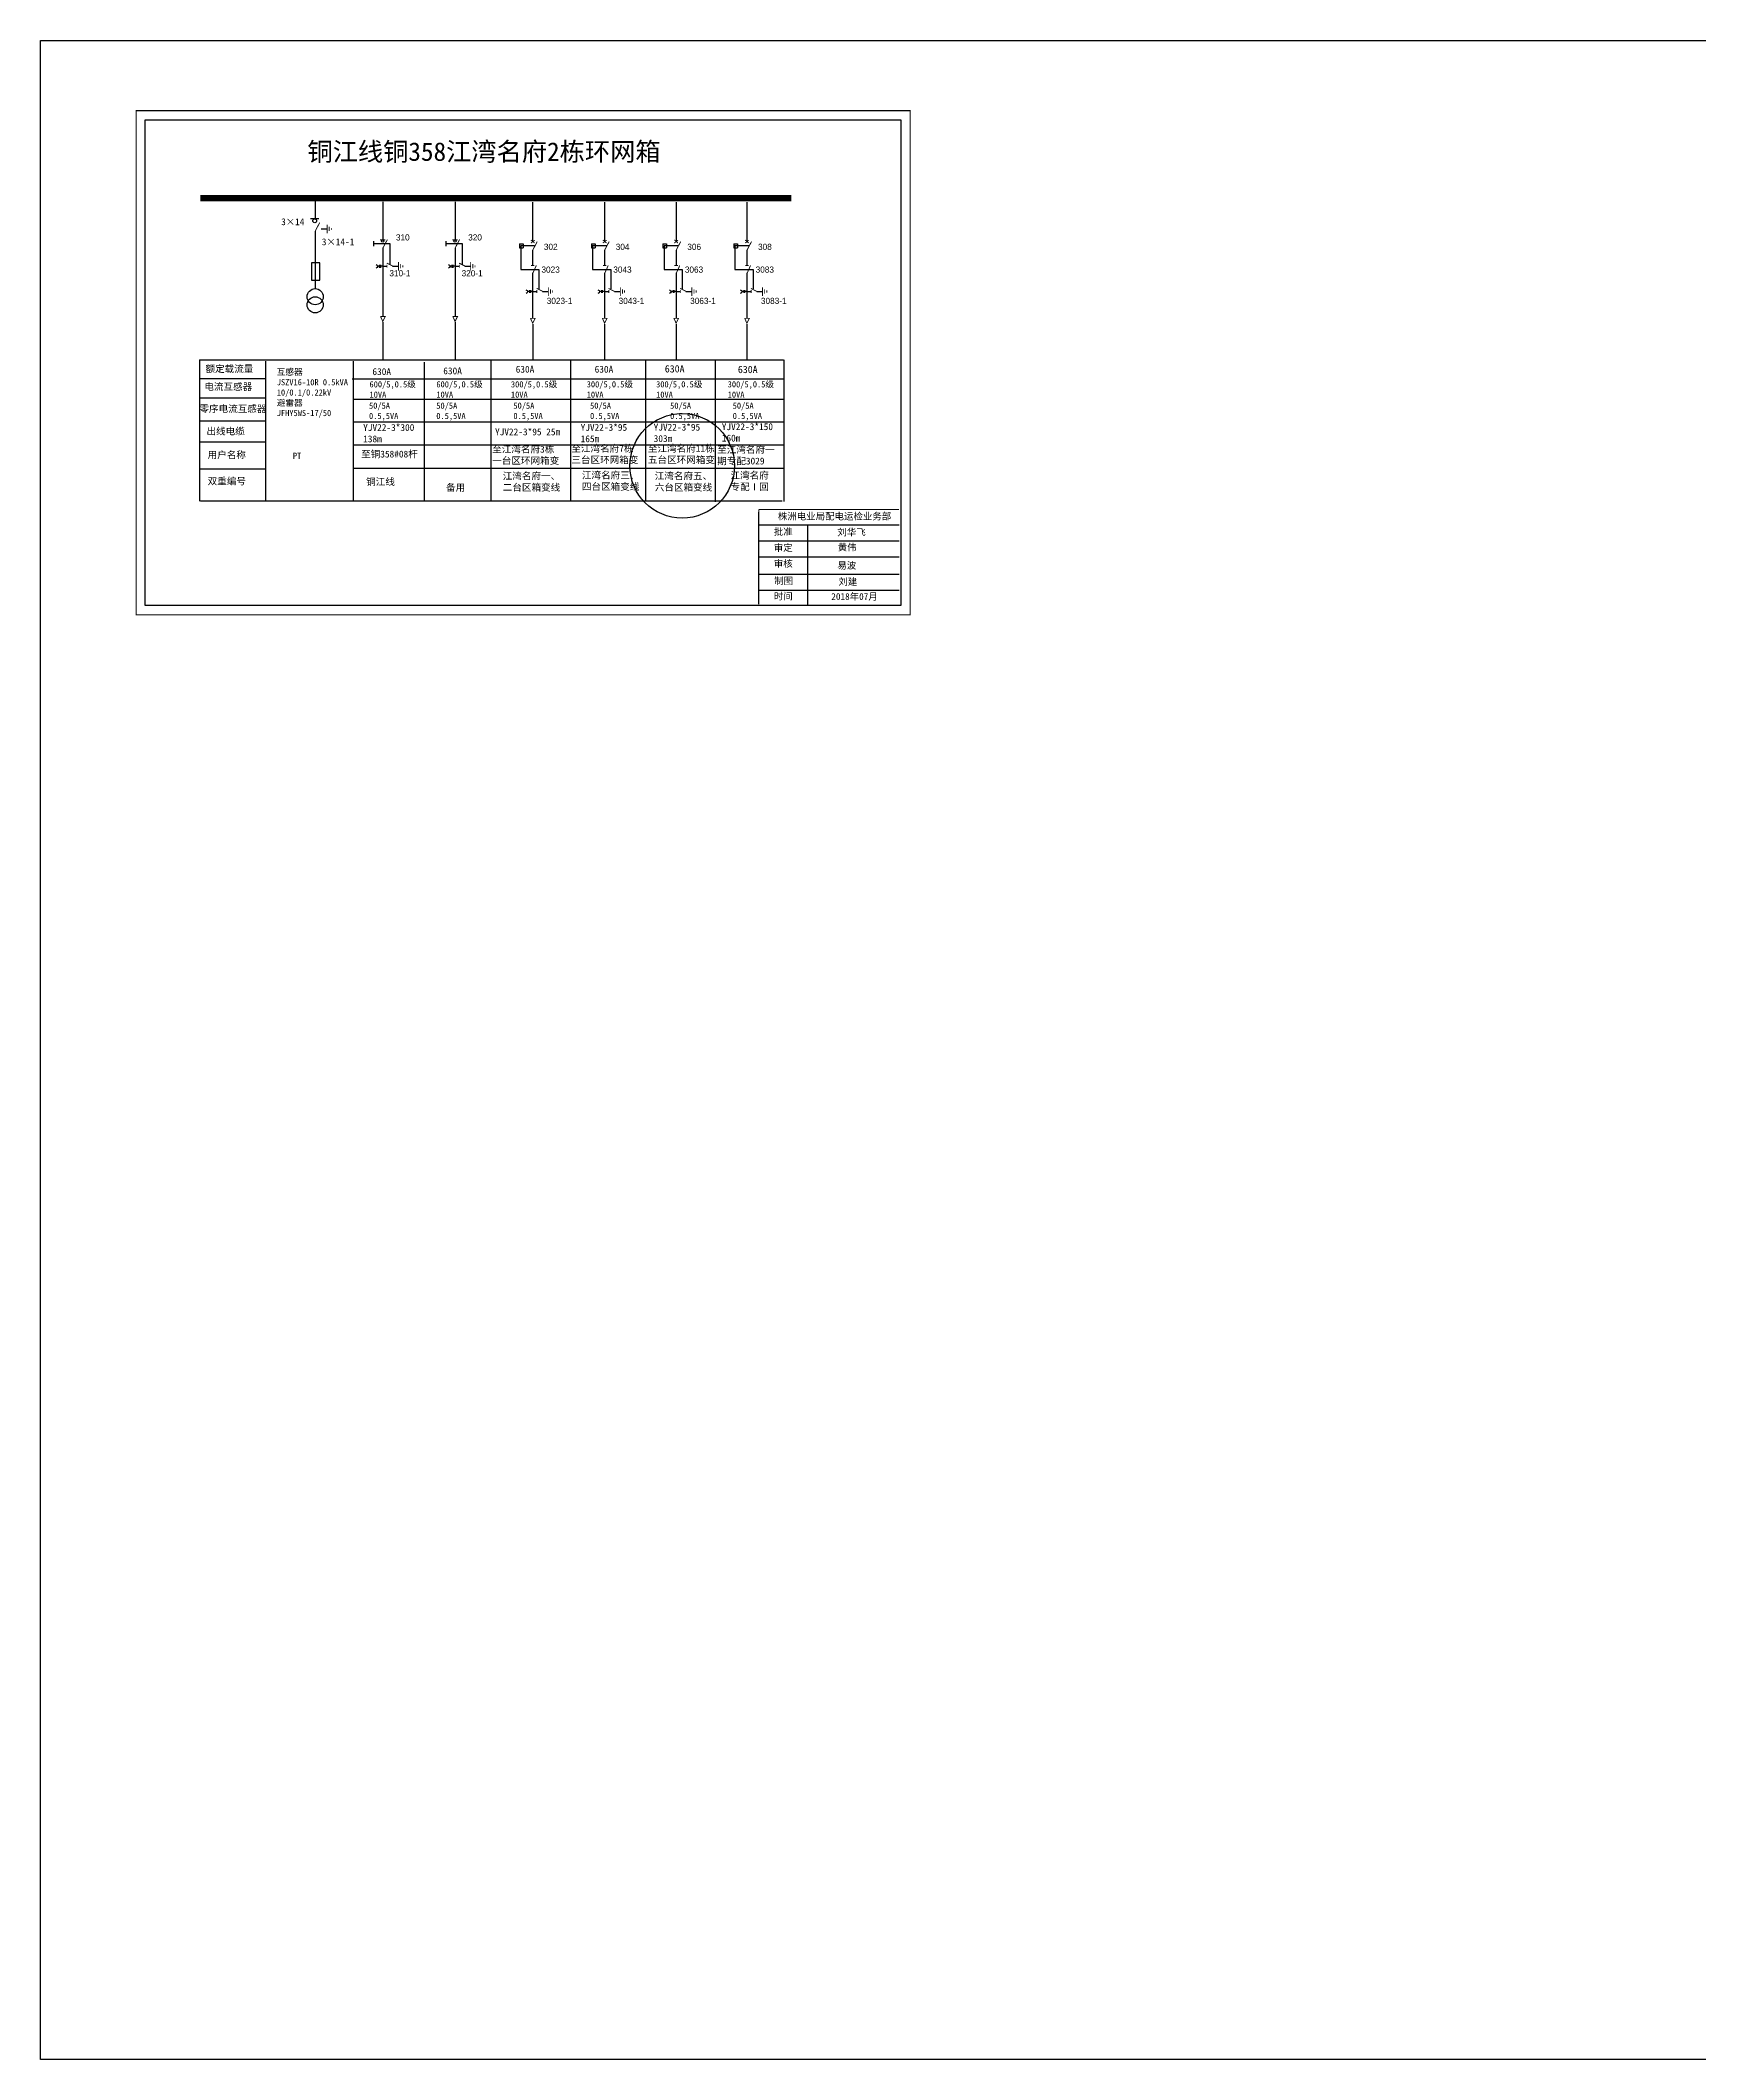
# Model space of a CAD drawing. Extents: x -25 to 513, y -519 to -192.
# Drawn here: x -25 to 244.1, y -518.9 to -191.6 of the extents above; entities that cross this region are included whole.
import ezdxf

# ---------------------------------------------------------------- set-up
doc = ezdxf.new("R2010")
doc.units = 0
doc.header["$LTSCALE"] = 5
doc.linetypes.add('ACAD_ISO02W100', pattern=[15, 12, -3])
doc.linetypes.add('CENTER', pattern=[50.8, 31.75, -6.35, 6.35, -6.35])
doc.layers.get('0').update_dxf_attribs({"linetype": 'CONTINUOUS'})
doc.layers.add('2', color=7, linetype='CONTINUOUS')
doc.styles.add('hztxt_txtstyle_0.00_0_0', font='simkai.ttf')
doc.styles.add('hztxt_txtstyle_1.80_0_0', font='', dxfattribs={"height": 1.8, "bigfont": 'hztxt.shx'})
doc.styles.add('hztxt_txtstyle_2.70_0_0', font='simkai.ttf', dxfattribs={"height": 2.7})
doc.styles.add('字体', font='', dxfattribs={"height": 2.5})
doc.styles.get('hztxt_txtstyle_1.80_0_0').set_extended_font_data('hztxt')
doc.styles.get('字体').set_extended_font_data('SimSun')

# ---------------------------------------------------------------- blocks, each defined once
blk = doc.blocks.new('JD')
for points in [[(-2, 0.2), (-2, -0.2), (2, 0.2), (2, -0.2)], [(1, -1.2), (1, -0.8), (-1, -1.2), (-1, -0.8)], [(-0.5, -1.8), (-0.5, -2.2), (0.5, -1.8), (0.5, -2.2)]]:
    blk.add_trace(points)

msp = doc.modelspace()

# ---------------------------------------------------------------- linework, layer by layer
at = {"color": 0}
for p, q in [((19.54, -217.17), (19.54, -220.46)), ((30.53, -217.78), (30.53, -223.89)), ((42.25, -217.78), (42.25, -223.89)), ((54.83, -217.81), (54.83, -224.23)), ((66.49, -217.81), (66.49, -224.23)), ((78.09, -217.81), (78.09, -224.23)), ((89.57, -217.81), (89.57, -224.23)), ((19.56, -222.5), (19.56, -231.82)), ((20.54, -222.13), (21.48, -222.13)), ((30.53, -225.25), (30.53, -236.35)), ((42.25, -225.25), (42.25, -236.35)), ((52.7, -224.57), (53.3, -224.57)), ((52.7, -224.57), (52.7, -225.24)), ((52.7, -225.24), (53.3, -225.24)), ((53.3, -224.57), (53.3, -225.24)), ((54.83, -225.59), (54.83, -228.06)), ((64.36, -224.57), (64.96, -224.57)), ((64.36, -224.57), (64.36, -225.24)), ((64.36, -225.24), (64.96, -225.24)), ((64.96, -224.57), (64.96, -225.24)), ((66.49, -225.59), (66.49, -228.06)), ((75.96, -224.57), (76.56, -224.57)), ((75.96, -224.57), (75.96, -225.24)), ((75.96, -225.24), (76.56, -225.24)), ((76.56, -224.57), (76.56, -225.24)), ((78.09, -225.59), (78.09, -228.06)), ((87.44, -224.57), (88.04, -224.57)), ((87.44, -224.57), (87.44, -225.24)), ((87.44, -225.24), (88.04, -225.24)), ((88.04, -224.57), (88.04, -225.24)), ((89.57, -225.59), (89.57, -228.06)), ((30.53, -228.2), (31.22, -228.2)), ((32.12, -228.18), (33.06, -228.18)), ((42.25, -228.2), (42.94, -228.2)), ((43.84, -228.18), (44.78, -228.18)), ((54.83, -229.3), (54.83, -236.61)), ((54.83, -232.3), (55.53, -232.3)), ((56.43, -232.28), (57.37, -232.28)), ((66.49, -229.3), (66.49, -236.61)), ((66.49, -232.3), (67.18, -232.3)), ((68.09, -232.28), (69.03, -232.28)), ((78.09, -229.3), (78.09, -236.61)), ((78.09, -232.3), (78.78, -232.3)), ((79.68, -232.28), (80.62, -232.28)), ((89.57, -229.3), (89.57, -236.61)), ((89.57, -232.3), (90.26, -232.3)), ((91.16, -232.28), (92.1, -232.28)), ((11.6, -246.45), (0.9, -246.45)), ((11.56, -249.6), (0.86, -249.6)), ((11.56, -253.32), (0.86, -253.32)), ((11.52, -256.71), (0.82, -256.71)), ((11.56, -261.12), (0.86, -261.12))]:
    msp.add_line(p, q, dxfattribs=at)
at = {"color": 0, "linetype": 'ACAD_ISO02W100'}
for p, q in [((55.13, -224.92), (52.89, -224.92)), ((52.89, -224.92), (52.89, -228.73)), ((66.79, -224.92), (64.55, -224.92)), ((64.55, -224.92), (64.55, -228.73)), ((78.39, -224.92), (76.15, -224.92)), ((76.15, -224.92), (76.15, -228.73)), ((89.87, -224.92), (87.63, -224.92)), ((87.63, -224.92), (87.63, -228.73)), ((52.89, -228.73), (55.85, -228.73)), ((55.85, -228.73), (55.85, -231.87)), ((64.55, -228.73), (67.51, -228.73)), ((67.51, -228.73), (67.51, -231.87)), ((76.15, -228.73), (79.1, -228.73)), ((79.1, -228.73), (79.1, -231.87)), ((87.63, -228.73), (90.58, -228.73)), ((90.58, -228.73), (90.58, -231.87))]:
    msp.add_line(p, q, dxfattribs=at)
at = {"color": 0, "linetype": 'CENTER'}
for p, q in [((30.53, -237.25), (30.53, -243.39)), ((42.25, -237.25), (42.25, -243.39)), ((54.84, -237.59), (54.84, -243.35)), ((66.5, -237.59), (66.5, -243.35)), ((78.09, -237.59), (78.09, -243.35)), ((89.57, -237.59), (89.57, -243.35))]:
    msp.add_line(p, q, dxfattribs=at)
at = {"color": 0, "linetype": 'Continuous'}
for p, q in [((0.83, -243.37), (95.5, -243.37)), ((0.88, -266.31), (0.88, -243.37)), ((11.51, -243.62), (11.51, -266.31)), ((25.71, -243.62), (25.71, -266.31)), ((37.23, -243.77), (37.23, -266.3)), ((48.06, -243.42), (48.06, -266.31)), ((60.95, -243.42), (60.95, -266.31)), ((73.15, -243.43), (73.15, -266.33)), ((84.42, -243.51), (84.42, -266.4)), ((95.55, -243.39), (95.55, -266.33)), ((25.54, -246.44), (95.53, -246.44)), ((25.71, -249.73), (95.55, -249.73)), ((25.71, -253.41), (95.44, -253.41)), ((25.71, -257.14), (95.63, -257.14)), ((25.71, -260.94), (95.53, -260.94)), ((95.29, -266.31), (0.95, -266.31)), ((91.49, -270.12), (114.24, -270.12)), ((99.38, -270.12), (99.38, -283.06)), ((91.49, -272.72), (114.24, -272.72)), ((91.49, -275.31), (114.24, -275.31)), ((91.49, -278.14), (114.24, -278.14)), ((91.49, -280.73), (114.24, -280.73))]:
    msp.add_line(p, q, dxfattribs=at)
msp.add_lwpolyline([(-24.99, -191.59), (513.1, -191.59), (513.1, -518.92), (-24.99, -518.92)], close=True)
at = {"color": 0, "linetype": 'Continuous', "const_width": 0.182}
msp.add_lwpolyline([(-9.45, -202.99), (116.03, -202.99), (116.03, -284.7), (-9.45, -284.7)], close=True, dxfattribs=at)
at = {"color": 0, "linetype": 'Continuous'}
msp.add_lwpolyline([(-7.98, -204.47), (114.55, -204.47), (114.55, -283.22), (-7.98, -283.22)], close=True, dxfattribs=at)
at = {"color": 0}
for points, const_width in [([(0.95, -217.17), (96.8, -217.17)], 0.998), ([(18.79, -220.51), (20.19, -220.51)], 0.238), ([(19.56, -222.54), (20.31, -221.12)], 0.15), ([(30.09, -223.91), (30.97, -223.91)], 0.15), ([(30.53, -225.29), (31.28, -223.87)], 0.15), ([(41.8, -223.91), (42.69, -223.91)], 0.15), ([(42.25, -225.29), (42.99, -223.87)], 0.15), ([(54.55, -224.45), (55.16, -223.99)], 0.15), ([(54.55, -223.95), (55.14, -224.44)], 0.15), ([(54.83, -225.63), (55.58, -224.21)], 0.15), ([(66.21, -224.45), (66.82, -223.99)], 0.15), ([(66.21, -223.95), (66.8, -224.44)], 0.15), ([(66.49, -225.63), (67.24, -224.21)], 0.15), ([(77.8, -224.45), (78.41, -223.99)], 0.15), ([(77.81, -223.95), (78.4, -224.44)], 0.15), ([(78.09, -225.63), (78.84, -224.21)], 0.15), ([(89.29, -223.95), (89.87, -224.44)], 0.15), ([(89.28, -224.45), (89.89, -223.99)], 0.15), ([(89.57, -225.63), (90.32, -224.21)], 0.15), ([(31.18, -227.7), (32.18, -228.2)], 0.15), ([(31.22, -227.97), (31.22, -228.43)], 0.15), ([(42.9, -227.7), (43.9, -228.2)], 0.15), ([(42.94, -227.97), (42.94, -228.43)], 0.15), ([(54.57, -228.1), (55.12, -228.1)], 0.15), ([(54.8, -229.48), (55.43, -228.07)], 0.15), ([(66.22, -228.1), (66.78, -228.1)], 0.15), ([(66.46, -229.48), (67.09, -228.07)], 0.15), ([(77.82, -228.1), (78.38, -228.1)], 0.15), ([(78.06, -229.48), (78.69, -228.07)], 0.15), ([(89.3, -228.1), (89.85, -228.1)], 0.15), ([(89.54, -229.48), (90.17, -228.07)], 0.15), ([(55.49, -231.8), (56.49, -232.3)], 0.15), ([(55.53, -232.07), (55.53, -232.53)], 0.15), ([(67.14, -231.8), (68.14, -232.3)], 0.15), ([(67.18, -232.07), (67.18, -232.53)], 0.15), ([(78.74, -231.8), (79.74, -232.3)], 0.15), ([(78.78, -232.07), (78.78, -232.53)], 0.15), ([(90.22, -231.8), (91.22, -232.3)], 0.15), ([(90.26, -232.07), (90.26, -232.53)], 0.15), ([(30.16, -236.37), (30.92, -236.37), (30.53, -237.15), (30.17, -236.36)], 0.15), ([(41.88, -236.37), (42.64, -236.37), (42.25, -237.15), (41.89, -236.36)], 0.15), ([(54.47, -236.65), (55.23, -236.65), (54.84, -237.43), (54.47, -236.64)], 0.15), ([(66.12, -236.65), (66.89, -236.65), (66.5, -237.43), (66.13, -236.64)], 0.15), ([(77.72, -236.65), (78.48, -236.65), (78.09, -237.43), (77.73, -236.64)], 0.15), ([(89.2, -236.65), (89.96, -236.65), (89.57, -237.43), (89.21, -236.64)], 0.15)]:
    msp.add_lwpolyline(points, dxfattribs=dict(at, const_width=const_width))
for points in [[(29.02, -224.13), (29.02, -224.97)], [(40.74, -224.13), (40.74, -224.97)], [(18.97, -227.66), (18.97, -230.46), (20.35, -230.46), (20.35, -227.63), (18.97, -227.63)], [(30.02, -228.19), (29.71, -228.19)], [(30.02, -227.98), (30.02, -228.44)], [(30.16, -227.98), (30.16, -228.44)], [(30.53, -228.19), (30.16, -228.19)], [(41.74, -228.19), (41.43, -228.19)], [(41.74, -227.98), (41.74, -228.44)], [(41.88, -227.98), (41.88, -228.44)], [(42.24, -228.19), (41.88, -228.19)], [(54.33, -232.29), (54.01, -232.29)], [(54.33, -232.08), (54.33, -232.54)], [(54.47, -232.08), (54.47, -232.54)], [(54.83, -232.29), (54.47, -232.29)], [(65.99, -232.29), (65.67, -232.29)], [(65.99, -232.08), (65.99, -232.54)], [(66.13, -232.08), (66.13, -232.54)], [(66.49, -232.29), (66.13, -232.29)], [(77.59, -232.29), (77.27, -232.29)], [(77.59, -232.08), (77.59, -232.54)], [(77.73, -232.08), (77.73, -232.54)], [(78.09, -232.29), (77.73, -232.29)], [(89.06, -232.29), (88.75, -232.29)], [(89.06, -232.08), (89.06, -232.54)], [(89.2, -232.08), (89.2, -232.54)], [(89.57, -232.29), (89.2, -232.29)]]:
    msp.add_lwpolyline(points, dxfattribs=at)
at = {"color": 0, "linetype": 'ACAD_ISO02W100'}
for points in [[(31.75, -227.96), (31.75, -224.55), (29.02, -224.55)], [(43.47, -227.96), (43.47, -224.55), (40.74, -224.55)]]:
    msp.add_lwpolyline(points, dxfattribs=at)
at = {"color": 0}
for points in [[(29.44, -227.93, -0.877934), (29.45, -228.54)], [(41.16, -227.93, -0.877934), (41.17, -228.54)], [(53.75, -232.04, -0.877934), (53.76, -232.64)], [(65.4, -232.04, -0.877934), (65.42, -232.64)], [(77, -232.04, -0.877934), (77.01, -232.64)], [(88.48, -232.04, -0.877934), (88.49, -232.64)]]:
    msp.add_lwpolyline(points, format="xyb", dxfattribs=at)
at = {"color": 0, "linetype": 'Continuous', "const_width": 0.182}
for points in [[(91.49, -267.65), (91.47, -283.01)], [(91.49, -267.65), (114.24, -267.65)]]:
    msp.add_lwpolyline(points, dxfattribs=at)
at = {"color": 0}
for centre, radius in [((19.49, -220.84), 0.305), ((30.53, -224.12), 0.192), ((42.25, -224.12), 0.192)]:
    msp.add_circle(centre, radius, dxfattribs=at)
at = {"color": 1}
msp.add_circle((79.08, -260.56), 8.47, dxfattribs=at)
at = {"layer": '2', "color": 0}
for centre in [(19.57, -233.15), (19.57, -234.46)]:
    msp.add_circle(centre, 1.31, dxfattribs=at)

# ---------------------------------------------------------------- block references
at = {"color": 0, "xscale": 0.3494655254594932, "yscale": 0.3494655254594932, "zscale": 0.3494655254595134, "rotation": 90}
for p in [(21.5, -222.16), (33.08, -228.21), (44.79, -228.21), (57.38, -232.31), (69.04, -232.31), (80.64, -232.31), (92.11, -232.31)]:
    msp.add_blockref('JD', p, dxfattribs=at)

# ---------------------------------------------------------------- texts
at = {"color": 0, "linetype": 'Continuous', "style": 'hztxt_txtstyle_2.70_0_0'}
for s, p in [('3×14', (14.05, -221.55)), ('3×14-1', (20.64, -224.8))]:
    msp.add_text(s, height=1.109, dxfattribs=at).set_placement(p)
at = {"color": 0, "style": 'hztxt_txtstyle_1.80_0_0'}
for s, p in [('310', (32.66, -224.03)), ('320', (44.38, -224.03)), ('302', (56.65, -225.56)), ('304', (68.31, -225.56)), ('306', (79.91, -225.56)), ('308', (91.38, -225.56)), ('310-1', (31.6, -229.84)), ('320-1', (43.31, -229.84)), ('3023', (56.26, -229.25)), ('3043', (67.91, -229.25)), ('3063', (79.51, -229.25)), ('3083', (90.99, -229.25)), ('3023-1', (57.12, -234.32)), ('3043-1', (68.77, -234.32)), ('3063-1', (80.37, -234.32)), ('3083-1', (91.85, -234.32))]:
    msp.add_text(s, height=0.998, dxfattribs=at).set_placement(p)
at = {"color": 0, "linetype": 'Continuous', "attachment_point": 1}
for s, insert, char_height, width, style in [('铜江线铜358江湾名府2栋环网箱', (18.31, -208.12), 3, 80.4201, '字体'), ('{\\fSimSun|b0|i0|c134|p2;额定载流量}', (1.78, -244.28), 1.1094, 17.8852, 'hztxt_txtstyle_2.70_0_0'), ('\\A1;{\\fSimSun|b0|i0|c134|p2;互感器\\PJSZV16-10R 0.5kVA\\P10/0.1/0.22kV\\P避雷器\\PJFHY5WS-17/50}', (13.34, -244.84), 0.9985, 18.4113, 'hztxt_txtstyle_2.70_0_0'), ('{\\fSimSun|b0|i0|c134|p2;630A}', (28.85, -244.74), 1.1094, 17.8852, 'hztxt_txtstyle_2.70_0_0'), ('{\\fSimSun|b0|i0|c134|p2;630A}', (40.34, -244.61), 1.1094, 17.8852, 'hztxt_txtstyle_2.70_0_0'), ('{\\fSimSun|b0|i0|c134|p2;630A}', (52.08, -244.35), 1.1094, 17.8852, 'hztxt_txtstyle_2.70_0_0'), ('{\\fSimSun|b0|i0|c134|p2;630A}', (64.88, -244.35), 1.1094, 17.8852, 'hztxt_txtstyle_2.70_0_0'), ('{\\fSimSun|b0|i0|c134|p2;630A}', (76.26, -244.25), 1.1757, 9.454, 'hztxt_txtstyle_0.00_0_0'), ('{\\fSimSun|b0|i0|c134|p2;630A}', (88.11, -244.35), 1.1757, 9.454, 'hztxt_txtstyle_0.00_0_0'), ('{\\fSimSun|b0|i0|c134|p2;电流互感器}', (1.59, -247.17), 1.1094, 17.8852, 'hztxt_txtstyle_2.70_0_0'), ('\\A1;{\\fSimSun|b0|i0|c134|p2;600/5,0.5级\\P10VA}', (28.38, -246.85), 0.9985, 18.4113, 'hztxt_txtstyle_2.70_0_0'), ('\\A1;{\\fSimSun|b0|i0|c134|p2;600/5,0.5级\\P10VA}', (39.22, -246.85), 0.9985, 18.4113, 'hztxt_txtstyle_2.70_0_0'), ('\\A1;{\\fSimSun|b0|i0|c134|p2;300/5,0.5级\\P10VA}', (51.31, -246.85), 0.9985, 18.4113, 'hztxt_txtstyle_2.70_0_0'), ('\\A1;{\\fSimSun|b0|i0|c134|p2;300/5,0.5级\\P10VA}', (63.6, -246.85), 0.9985, 18.4113, 'hztxt_txtstyle_2.70_0_0'), ('\\A1;{\\fSimSun|b0|i0|c134|p2;300/5,0.5级\\P10VA}', (74.85, -246.85), 0.9985, 18.4113, 'hztxt_txtstyle_2.70_0_0'), ('\\A1;{\\fSimSun|b0|i0|c134|p2;300/5,0.5级\\P10VA}', (86.46, -246.85), 0.9985, 18.4113, 'hztxt_txtstyle_2.70_0_0'), ('{\\fSimSun|b0|i0|c134|p2;零序电流互感器}', (0.8, -250.75), 1.1094, 17.8852, 'hztxt_txtstyle_2.70_0_0'), ('{\\fSimSun|b0|i0|c134|p2;50/5A\\P0.5,5VA}', (28.3, -250.31), 0.9985, 17.8852, 'hztxt_txtstyle_2.70_0_0'), ('{\\fSimSun|b0|i0|c134|p2;50/5A\\P0.5,5VA}', (39.21, -250.31), 0.9985, 17.8852, 'hztxt_txtstyle_2.70_0_0'), ('{\\fSimSun|b0|i0|c134|p2;50/5A\\P0.5,5VA}', (51.71, -250.31), 0.9985, 17.8852, 'hztxt_txtstyle_2.70_0_0'), ('{\\fSimSun|b0|i0|c134|p2;50/5A\\P0.5,5VA}', (64.14, -250.31), 0.9985, 17.8852, 'hztxt_txtstyle_2.70_0_0'), ('{\\fSimSun|b0|i0|c134|p2;50/5A\\P0.5,5VA}', (77.12, -250.31), 0.9985, 17.8852, 'hztxt_txtstyle_2.70_0_0'), ('{\\fSimSun|b0|i0|c134|p2;50/5A\\P0.5,5VA}', (87.27, -250.31), 0.9985, 17.8852, 'hztxt_txtstyle_2.70_0_0'), ('{\\fSimSun|b0|i0|c134|p2;出线电缆}', (1.94, -254.39), 1.1094, 17.8852, 'hztxt_txtstyle_2.70_0_0'), ('{\\fSimSun|b0|i0|c134|p2;YJV22-3*300 \\P138m}', (27.35, -253.79), 1.1094, 17.8852, 'hztxt_txtstyle_2.70_0_0'), ('{\\fSimSun|b0|i0|c134|p2;YJV22-3*95 25m}', (48.73, -254.5), 1.1094, 17.8852, 'hztxt_txtstyle_2.70_0_0'), ('{\\fSimSun|b0|i0|c134|p2;YJV22-3*95 165m}', (62.61, -253.77), 1.1094, 9.4869, 'hztxt_txtstyle_2.70_0_0'), ('{\\fSimSun|b0|i0|c134|p2;YJV22-3*95 303m}', (74.45, -253.74), 1.1094, 9.4869, 'hztxt_txtstyle_2.70_0_0'), ('{\\fSimSun|b0|i0|c134|p2;YJV22-3*150\\P160m}', (85.5, -253.66), 1.1094, 17.8852, 'hztxt_txtstyle_2.70_0_0'), ('{\\fSimSun|b0|i0|c134|p2;用户名称}', (2.13, -258.23), 1.1094, 17.8852, 'hztxt_txtstyle_2.70_0_0'), ('{\\fSimSun|b0|i0|c134|p2;PT}', (15.95, -258.43), 1.0024, 7.7986, 'hztxt_txtstyle_0.00_0_0'), ('{\\fSimSun|b0|i0|c134|p2;至铜358#08杆}', (27.02, -258.1), 1.1094, 9.6036, 'hztxt_txtstyle_2.70_0_0'), ('\\pt11.09;{\\fSimSun|b0|i0|c134|p2;至江湾名府3栋一台区环网箱变}', (48.27, -257.31), 1.1094, 11.3688, 'hztxt_txtstyle_2.70_0_0'), ('\\pt11.09;{\\fSimSun|b0|i0|c134|p2;至江湾名府7栋三台区环网箱变}', (61.11, -257.19), 1.1094, 11.3688, 'hztxt_txtstyle_2.70_0_0'), ('\\pt11.09;{\\fSimSun|b0|i0|c134|p2;至江湾名府11栋五台区环网箱变}', (73.52, -257.18), 1.1094, 11.3688, 'hztxt_txtstyle_2.70_0_0'), ('\\pt11.09;{\\fSimSun|b0|i0|c134|p2;至江湾名府一期专配3029}', (84.75, -257.38), 1.1094, 10.4431, 'hztxt_txtstyle_2.70_0_0'), ('{\\fSimSun|b0|i0|c134|p2;江湾名府一、二台区箱变线}', (49.98, -261.65), 1.1094, 9.8688, 'hztxt_txtstyle_2.70_0_0'), ('{\\fSimSun|b0|i0|c134|p2;江湾名府三、四台区箱变线}', (62.82, -261.52), 1.1094, 9.8688, 'hztxt_txtstyle_2.70_0_0'), ('{\\fSimSun|b0|i0|c134|p2;江湾名府五、六台区箱变线}', (74.63, -261.64), 1.1094, 9.8688, 'hztxt_txtstyle_2.70_0_0'), ('{\\fSimSun|b0|i0|c134|p2;江湾名府专配Ⅰ回}', (86.91, -261.55), 1.1094, 7.1475, 'hztxt_txtstyle_2.70_0_0'), ('{\\fSimSun|b0|i0|c134|p2;双重编号}', (2.13, -262.49), 1.1094, 17.8852, 'hztxt_txtstyle_2.70_0_0'), ('{\\fSimSun|b0|i0|c134|p2;铜江线}', (27.83, -262.58), 1.1094, 17.8852, 'hztxt_txtstyle_2.70_0_0'), ('{\\fSimSun|b0|i0|c134|p2;备用}', (40.79, -263.52), 1.1094, 17.8852, 'hztxt_txtstyle_2.70_0_0'), ('株洲电业局配电运检业务部', (94.59, -268.19), 1.0944, 29.9201, '字体'), ('{\\fKaiTi_GB2312|b0|i0|c134|p49;批准}', (93.93, -270.69), 1.0944, 8.5588, '字体'), ('刘华飞', (104.24, -270.78), 1.094, 8.5588, '字体'), ('\\f\uffbfﾬￌﾣﾤ_GB2312|b0|i0|c134|p49;审定', (93.93, -273.29), 1.0944, 8.5588, '字体'), ('黄伟', (104.3, -273.22), 1.094, 8.5588, '字体'), ('\\f\uffbfﾬￌﾣﾤ_GB2312|b0|i0|c134|p49;审核', (93.93, -275.86), 1.0944, 8.5588, '字体'), ('易波', (104.24, -276.16), 1.094, 8.5588, '字体'), ('\\f\uffbfﾬￌﾣﾤ_GB2312|b0|i0|c134|p49;制图', (93.99, -278.64), 1.0944, 8.5588, '字体'), ('\\f\uffbfﾬￌﾣﾤ_GB2312|b0|i0|c134|p49;时间', (93.93, -281.15), 1.0944, 8.5588, '字体'), ('2018年07月', (103.26, -281.2), 1.094, 16.0081, '字体'), ('刘建', (104.41, -278.79), 1.094, 8.5588, '字体')]:
    msp.add_mtext(s, dxfattribs=dict(at, insert=insert, char_height=char_height, width=width, style=style))

doc.saveas('drawing.dxf')
